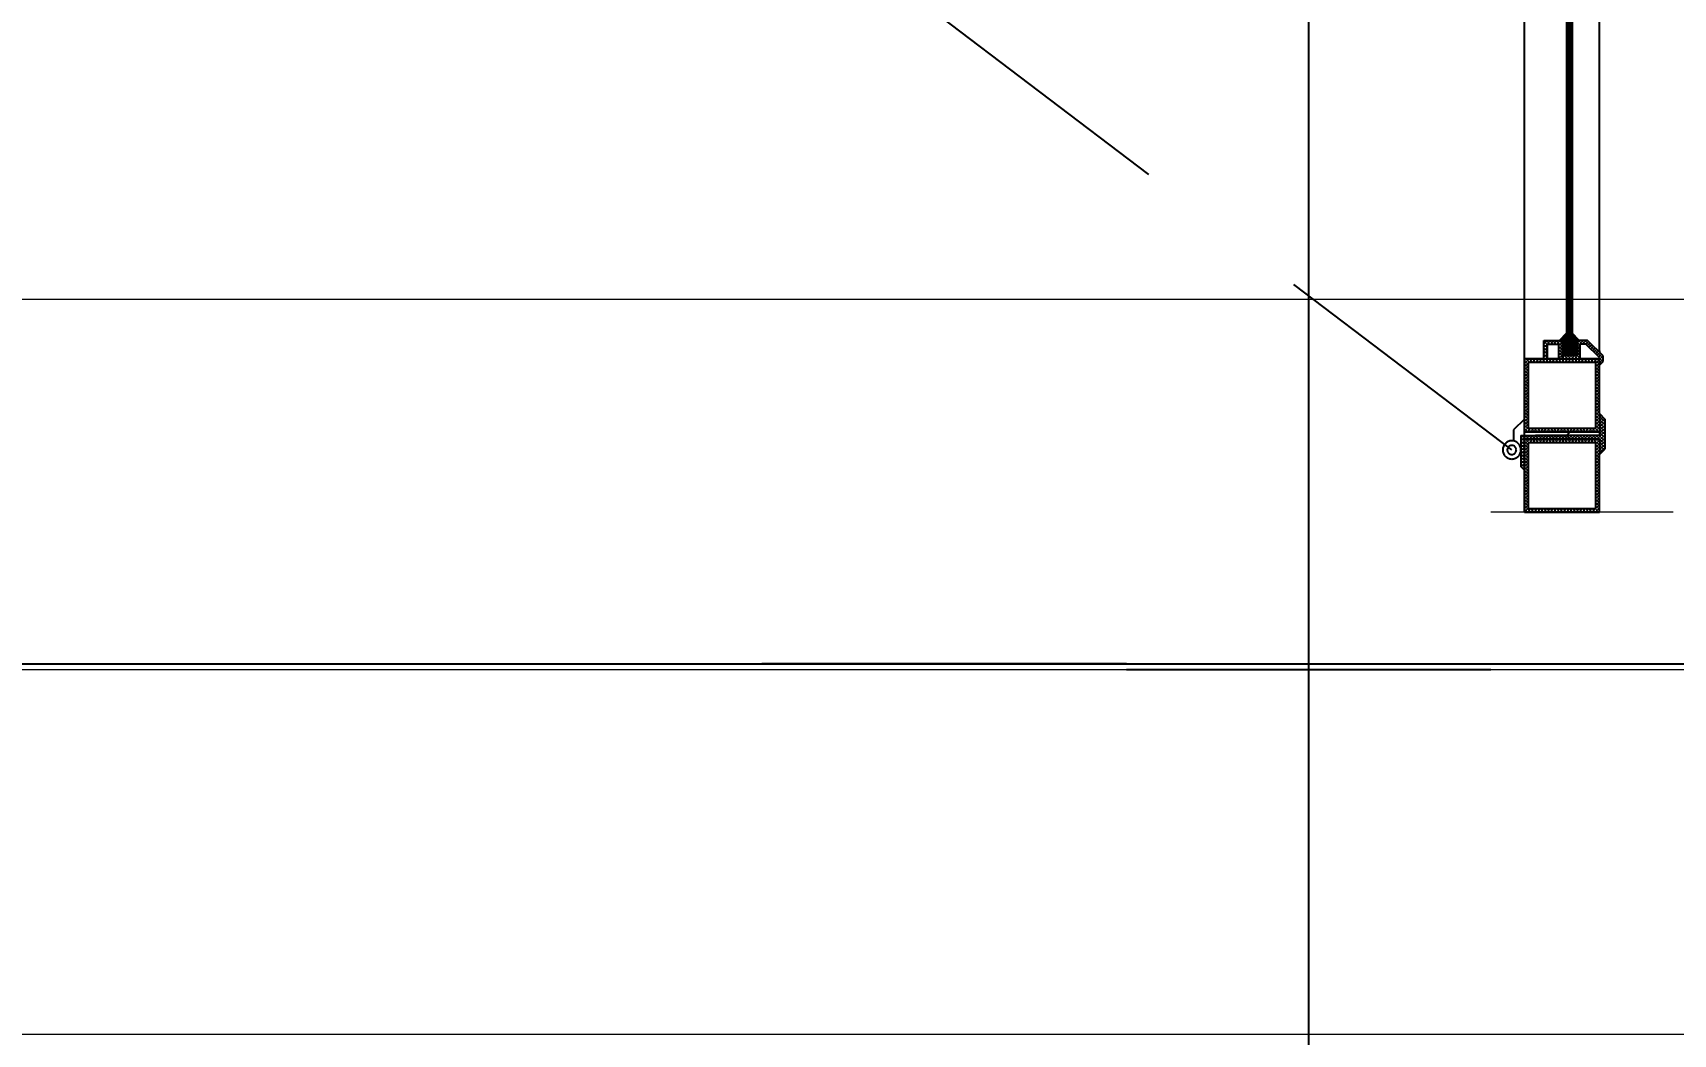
# Model space of a CAD drawing. Header units: metres. Extents: x -355 to 973, y -73 to 238.
# Drawn here: x 602.427 to 603.327, y 96.175 to 96.724 of the extents above; entities that cross this region are included whole.
import ezdxf

# ---------------------------------------------------------------- set-up
doc = ezdxf.new("R2010")
doc.units = ezdxf.units.M
doc.header["$LTSCALE"] = 3
doc.header["$MEASUREMENT"] = 0
for name, pattern in [('1', [30, 6, 6, 6, 6, 6]), ('ACAD_ISO02W100', [15, 12, -3]), ('HIDDEN2', [0.1875, 0.125, -0.0625])]:
    doc.linetypes.add(name, pattern=pattern)
doc.layers.add('05', color=21, linetype='Continuous', lineweight=5)
for name, color, linetype in [('2', 51, 'Continuous'), ('4', 4, 'ACAD_ISO02W100'), ('5', 2, 'Continuous'), ('Ditail', 1, 'Continuous')]:
    doc.layers.add(name, color=color, linetype=linetype)
doc.styles.get("Standard").update_dxf_attribs({"font": 'arial.ttf'})
doc.dimstyles.new('ahmad', dxfattribs={"dimtxt": 0.2, "dimasz": 0.1375, "dimexe": 0, "dimexo": 0.0625, "dimgap": 0.09, "dimtad": 0, "dimzin": 0, "dimdsep": 46, "dimtxsty": 'Standard', "dimblk": 'OBLIQUE', "dimcen": 0.09, "dimclrd": 245, "dimclrt": 61, "dimadec": 0, "dimazin": 0, "dimtfac": 1, "dimtofl": 0, "dimtmove": 0, "dimatfit": 3, "dimldrblk": 'OBLIQUE', "dimfxl": 0, "dimfxlon": 1, "dimtolj": 1, "dimtzin": 0, "dimlwd": 13, "dimarcsym": 0})

# ---------------------------------------------------------------- blocks, each defined once
blk = doc.blocks.new('_Oblique')
at = {"color": 0, "linetype": 'ByBlock', "lineweight": -2}
blk.add_line((-0.5, -0.5), (0.5, 0.5), dxfattribs=at)
blk = doc.blocks.new('*D768')
at = {"color": 245, "lineweight": 13, "transparency": 16777216}
for p, q in [((601.92668, 96.57766), (607.20898, 96.57766)), ((613.32668, 96.57766), (608.04437, 96.57766))]:
    blk.add_line(p, q, dxfattribs=at)
at = {"layer": 'Defpoints', "color": 0, "transparency": 16777216}
for p in [(601.92668, 96.57766), (601.92668, 96.37766), (613.32668, 96.37462)]:
    blk.add_point(p, dxfattribs=at)
at = {"color": 245, "lineweight": 13, "transparency": 16777216, "xscale": 0.1375, "yscale": 0.1375, "zscale": 0.1375, "rotation": 180}
blk.add_blockref('_Oblique', (601.92668, 96.57766), dxfattribs=at)
at = {"color": 245, "lineweight": 13, "transparency": 16777216, "xscale": 0.1375, "yscale": 0.1375, "zscale": 0.1375}
blk.add_blockref('_Oblique', (613.32668, 96.57766), dxfattribs=at)
at = {"color": 61, "transparency": 16777216, "insert": (607.62668, 96.57766), "char_height": 0.2, "attachment_point": 5}
blk.add_mtext('\\A1;11.40', dxfattribs=at)
blk = doc.blocks.new('*X66')
at = {"color": 0}
for p, q in [((20.11, 28.06), (20.12, 28.08)), ((20.47, 31.08), (24.02, 34.62)), ((20.55, 27.62), (21.01, 28.08)), ((20.99, 27.18), (21.89, 28.08)), ((21.35, 31.08), (24.02, 33.74)), ((21.43, 26.74), (22.77, 28.08)), ((21.88, 26.29), (23.66, 28.08)), ((22.24, 31.08), (24.74, 33.58)), ((22.32, 25.85), (24.54, 28.08)), ((22.76, 25.41), (25.43, 28.08)), ((23.12, 31.08), (25.62, 33.58)), ((23.2, 24.97), (26.31, 28.08)), ((24.01, 31.08), (26.51, 33.58)), ((24.69, 25.58), (27.19, 28.08)), ((24.89, 31.08), (27.39, 33.58)), ((25.58, 25.58), (32.02, 32.02)), ((25.77, 31.08), (28.27, 33.58)), ((26.46, 25.58), (32.02, 31.13)), ((26.66, 31.08), (29.16, 33.58)), ((27.34, 25.58), (32.02, 30.25)), ((27.54, 31.08), (30.04, 33.58)), ((28.02, 30.67), (30.93, 33.58)), ((28.02, 29.78), (31.81, 33.58)), ((28.02, 28.9), (32.02, 32.9)), ((28.23, 25.58), (32.02, 29.36)), ((29.11, 25.58), (32.02, 28.48)), ((30, 25.58), (32.02, 27.6)), ((23.64, 24.53), (24.02, 24.9)), ((30.88, 25.58), (32.02, 26.71)), ((31.76, 25.58), (32.02, 25.83))]:
    blk.add_line(p, q, dxfattribs=at)
blk = doc.blocks.new('dfgdfg')
for p, q in [((191.815, -169.4684), (191.815, -170.08423)), ((191.85602, -169.55608), (191.85602, -169.55689)), ((191.85602, -169.55689), (191.85602, -169.55608)), ((191.85602, -169.55608), (191.85602, -170.08071))]:
    blk.add_line(p, q)
at = {"layer": '05'}
for p, q in [((191.89653, -169.4684), (191.79653, -169.4684)), ((191.81674, -169.4684), (191.815, -169.47014)), ((191.81851, -169.4684), (191.815, -169.47191)), ((191.817, -169.47064), (191.815, -169.46864)), ((191.81853, -169.4704), (191.81652, -169.4684)), ((191.82028, -169.4684), (191.81827, -169.4704)), ((191.82029, -169.4704), (191.81829, -169.4684)), ((191.82205, -169.4684), (191.82004, -169.4704)), ((191.82206, -169.4704), (191.82006, -169.4684)), ((191.82381, -169.4684), (191.82181, -169.4704)), ((191.82383, -169.4704), (191.82183, -169.4684)), ((191.82558, -169.4684), (191.82358, -169.4704)), ((191.8256, -169.4704), (191.82359, -169.4684)), ((191.82735, -169.4684), (191.82534, -169.4704)), ((191.82737, -169.4704), (191.82536, -169.4684)), ((191.82912, -169.4684), (191.82711, -169.4704)), ((191.82913, -169.4704), (191.82713, -169.4684)), ((191.83088, -169.4684), (191.82888, -169.4704)), ((191.8309, -169.4704), (191.8289, -169.4684)), ((191.83265, -169.4684), (191.83065, -169.4704)), ((191.83267, -169.4704), (191.83067, -169.4684)), ((191.83442, -169.4684), (191.83242, -169.4704)), ((191.83444, -169.4704), (191.83243, -169.4684)), ((191.83619, -169.4684), (191.83418, -169.4704)), ((191.8362, -169.4704), (191.8342, -169.4684)), ((191.83796, -169.4684), (191.83595, -169.4704)), ((191.83797, -169.4704), (191.83597, -169.4684)), ((191.83972, -169.4684), (191.83772, -169.4704)), ((191.83974, -169.4704), (191.83774, -169.4684)), ((191.84149, -169.4684), (191.83949, -169.4704)), ((191.84151, -169.4704), (191.8395, -169.4684)), ((191.84326, -169.4684), (191.84125, -169.4704)), ((191.84328, -169.4704), (191.84127, -169.4684)), ((191.84503, -169.4684), (191.84302, -169.4704)), ((191.84504, -169.4704), (191.84304, -169.4684)), ((191.84679, -169.4684), (191.84479, -169.4704)), ((191.84681, -169.4704), (191.84481, -169.4684)), ((191.84856, -169.4684), (191.84656, -169.4704)), ((191.84858, -169.4704), (191.84658, -169.4684)), ((191.85033, -169.4684), (191.84833, -169.4704)), ((191.85035, -169.4704), (191.84834, -169.4684)), ((191.8521, -169.4684), (191.85009, -169.4704)), ((191.85211, -169.4704), (191.85011, -169.4684)), ((191.85386, -169.4684), (191.85186, -169.4704)), ((191.85388, -169.4704), (191.85188, -169.4684)), ((191.85563, -169.4684), (191.85363, -169.4704)), ((191.85602, -169.47077), (191.85365, -169.4684)), ((191.85602, -169.46978), (191.85401, -169.47178)), ((191.85602, -169.469), (191.85541, -169.4684)), ((191.817, -169.47241), (191.815, -169.4704)), ((191.817, -169.47167), (191.815, -169.47368)), ((191.817, -169.47418), (191.815, -169.47217)), ((191.817, -169.47344), (191.815, -169.47544)), ((191.817, -169.47594), (191.815, -169.47394)), ((191.817, -169.47521), (191.815, -169.47721)), ((191.817, -169.47771), (191.815, -169.47571)), ((191.817, -169.47698), (191.815, -169.47898)), ((191.817, -169.47948), (191.815, -169.47748)), ((191.817, -169.47874), (191.815, -169.48075)), ((191.85602, -169.47254), (191.85401, -169.47053)), ((191.85602, -169.47154), (191.85401, -169.47355)), ((191.85602, -169.4743), (191.85401, -169.4723)), ((191.85602, -169.47331), (191.85401, -169.47532)), ((191.85602, -169.47607), (191.85401, -169.47407)), ((191.85602, -169.47508), (191.85401, -169.47708)), ((191.85602, -169.47784), (191.85401, -169.47584)), ((191.85602, -169.47685), (191.85401, -169.47885)), ((191.85602, -169.47961), (191.85401, -169.4776)), ((191.85602, -169.47862), (191.85401, -169.48062)), ((191.817, -169.48125), (191.815, -169.47924)), ((191.817, -169.48051), (191.815, -169.48251)), ((191.817, -169.48302), (191.815, -169.48101)), ((191.817, -169.48228), (191.815, -169.48428)), ((191.817, -169.48478), (191.815, -169.48278)), ((191.817, -169.48405), (191.815, -169.48605)), ((191.817, -169.48655), (191.815, -169.48455)), ((191.817, -169.48581), (191.815, -169.48782)), ((191.817, -169.48832), (191.815, -169.48631)), ((191.817, -169.48758), (191.815, -169.48959)), ((191.85602, -169.48137), (191.85401, -169.47937)), ((191.85602, -169.48038), (191.85401, -169.48239)), ((191.85602, -169.48314), (191.85401, -169.48114)), ((191.85602, -169.48215), (191.85401, -169.48416)), ((191.85602, -169.48491), (191.85401, -169.48291)), ((191.85602, -169.48392), (191.85401, -169.48592)), ((191.85602, -169.48668), (191.85401, -169.48467)), ((191.85602, -169.48569), (191.85401, -169.48769)), ((191.85602, -169.48845), (191.85401, -169.48644)), ((191.85602, -169.48745), (191.85401, -169.48946)), ((191.815, -169.49312), (191.81299, -169.49513)), ((191.815, -169.49489), (191.81299, -169.49689)), ((191.815, -169.49692), (191.81299, -169.49492)), ((191.815, -169.49666), (191.81299, -169.49866)), ((191.815, -169.49869), (191.81299, -169.49668)), ((191.815, -169.49515), (191.81314, -169.4933)), ((191.815, -169.49339), (191.81402, -169.49241)), ((191.815, -169.49162), (191.81491, -169.49153)), ((191.817, -169.49009), (191.815, -169.48808)), ((191.817, -169.48935), (191.815, -169.49135)), ((191.817, -169.49185), (191.815, -169.48985)), ((191.817, -169.49112), (191.815, -169.49312)), ((191.817, -169.49362), (191.815, -169.49162)), ((191.817, -169.49289), (191.815, -169.49489)), ((191.817, -169.49539), (191.815, -169.49339)), ((191.817, -169.49465), (191.815, -169.49666)), ((191.817, -169.49716), (191.815, -169.49515)), ((191.817, -169.49642), (191.815, -169.49842)), ((191.817, -169.49892), (191.815, -169.49692)), ((191.85602, -169.49021), (191.85401, -169.48821)), ((191.85602, -169.48922), (191.85401, -169.49123)), ((191.85602, -169.49198), (191.85401, -169.48998)), ((191.85602, -169.49099), (191.85401, -169.49299)), ((191.85602, -169.49375), (191.85401, -169.49174)), ((191.85602, -169.49276), (191.85401, -169.49476)), ((191.85602, -169.49552), (191.85401, -169.49351)), ((191.85602, -169.49453), (191.85401, -169.49653)), ((191.85602, -169.49728), (191.85401, -169.49528)), ((191.85602, -169.49629), (191.85401, -169.4983)), ((191.815, -169.49842), (191.81299, -169.50043)), ((191.815, -169.50046), (191.81299, -169.49845)), ((191.815, -169.50019), (191.81299, -169.5022)), ((191.815, -169.50222), (191.81299, -169.50022)), ((191.815, -169.50196), (191.81299, -169.50396)), ((191.815, -169.50399), (191.81299, -169.50199)), ((191.815, -169.50373), (191.81299, -169.50573)), ((191.815, -169.50576), (191.81299, -169.50376)), ((191.815, -169.5055), (191.81299, -169.5075)), ((191.815, -169.50753), (191.81299, -169.50552)), ((191.817, -169.49819), (191.815, -169.50019)), ((191.817, -169.50069), (191.815, -169.49869)), ((191.817, -169.49996), (191.815, -169.50196)), ((191.817, -169.50246), (191.815, -169.50046)), ((191.817, -169.50172), (191.815, -169.50373)), ((191.817, -169.50423), (191.815, -169.50222)), ((191.817, -169.50349), (191.815, -169.5055)), ((191.817, -169.506), (191.815, -169.50399)), ((191.817, -169.50526), (191.815, -169.50726)), ((191.81771, -169.50848), (191.815, -169.50576)), ((191.85602, -169.50513), (191.85268, -169.50848)), ((191.85602, -169.49905), (191.85401, -169.49705)), ((191.85602, -169.49806), (191.85401, -169.50007)), ((191.85602, -169.50082), (191.85401, -169.49882)), ((191.85602, -169.49983), (191.85401, -169.50183)), ((191.85602, -169.50259), (191.85401, -169.50058)), ((191.85602, -169.5016), (191.85401, -169.5036)), ((191.85602, -169.50436), (191.85401, -169.50235)), ((191.85602, -169.50336), (191.85401, -169.50537)), ((191.85602, -169.50612), (191.85401, -169.50412)), ((191.85602, -169.50789), (191.85401, -169.50589)), ((191.85902, -169.50566), (191.85421, -169.51048)), ((191.85681, -169.50081), (191.85602, -169.5016)), ((191.85902, -169.50383), (191.85602, -169.50082)), ((191.85769, -169.50169), (191.85602, -169.50336)), ((191.85858, -169.50257), (191.85602, -169.50513)), ((191.85902, -169.50559), (191.85602, -169.50259)), ((191.85902, -169.50389), (191.85602, -169.5069)), ((191.85902, -169.50736), (191.85602, -169.50436)), ((191.815, -169.50726), (191.81299, -169.50927)), ((191.81618, -169.51048), (191.81299, -169.50729)), ((191.81441, -169.51048), (191.81299, -169.50906)), ((191.81555, -169.50848), (191.81355, -169.51048)), ((191.81594, -169.50848), (191.815, -169.50753)), ((191.81508, -169.51248), (191.815, -169.51257)), ((191.81685, -169.51248), (191.815, -169.51433)), ((191.81862, -169.51248), (191.815, -169.5161)), ((191.817, -169.51483), (191.815, -169.51283)), ((191.817, -169.5166), (191.815, -169.5146)), ((191.81732, -169.50848), (191.81532, -169.51048)), ((191.81756, -169.50647), (191.81555, -169.50848)), ((191.81795, -169.51048), (191.81594, -169.50848)), ((191.81842, -169.51449), (191.81642, -169.51248)), ((191.81909, -169.50848), (191.81708, -169.51048)), ((191.81932, -169.50647), (191.81732, -169.50848)), ((191.81948, -169.50848), (191.81748, -169.50647)), ((191.81972, -169.51048), (191.81771, -169.50848)), ((191.82019, -169.51449), (191.81818, -169.51248)), ((191.82038, -169.51248), (191.81838, -169.51449)), ((191.82086, -169.50848), (191.81885, -169.51048)), ((191.82109, -169.50647), (191.81909, -169.50848)), ((191.82125, -169.50848), (191.81924, -169.50647)), ((191.82148, -169.51048), (191.81948, -169.50848)), ((191.82196, -169.51449), (191.81995, -169.51248)), ((191.82215, -169.51248), (191.82015, -169.51449)), ((191.82262, -169.50848), (191.82062, -169.51048)), ((191.82286, -169.50647), (191.82086, -169.50848)), ((191.82302, -169.50848), (191.82101, -169.50647)), ((191.82325, -169.51048), (191.82125, -169.50848)), ((191.82372, -169.51449), (191.82172, -169.51248)), ((191.82392, -169.51248), (191.82192, -169.51449)), ((191.82439, -169.50848), (191.82239, -169.51048)), ((191.82463, -169.50647), (191.82262, -169.50848)), ((191.82478, -169.50848), (191.82278, -169.50647)), ((191.82502, -169.51048), (191.82302, -169.50848)), ((191.82549, -169.51449), (191.82349, -169.51248)), ((191.82569, -169.51248), (191.82368, -169.51449)), ((191.82616, -169.50848), (191.82416, -169.51048)), ((191.8264, -169.50647), (191.82439, -169.50848)), ((191.82655, -169.50848), (191.82455, -169.50647)), ((191.82679, -169.51048), (191.82478, -169.50848)), ((191.82726, -169.51449), (191.82526, -169.51248)), ((191.82745, -169.51248), (191.82545, -169.51449)), ((191.82793, -169.50848), (191.82592, -169.51048)), ((191.82816, -169.50647), (191.82616, -169.50848)), ((191.82832, -169.50848), (191.82631, -169.50647)), ((191.82855, -169.51048), (191.82655, -169.50848)), ((191.82903, -169.51449), (191.82702, -169.51248)), ((191.82922, -169.51248), (191.82722, -169.51449)), ((191.8297, -169.50848), (191.82769, -169.51048)), ((191.82993, -169.50647), (191.82793, -169.50848)), ((191.83009, -169.50848), (191.82808, -169.50647)), ((191.83032, -169.51048), (191.82832, -169.50848)), ((191.8308, -169.51449), (191.82879, -169.51248)), ((191.83099, -169.51248), (191.82899, -169.51449)), ((191.83146, -169.50848), (191.82946, -169.51048)), ((191.8317, -169.50647), (191.8297, -169.50848)), ((191.83185, -169.50848), (191.82985, -169.50647)), ((191.83209, -169.51048), (191.83009, -169.50848)), ((191.83256, -169.51449), (191.83056, -169.51248)), ((191.83276, -169.51248), (191.83075, -169.51449)), ((191.83323, -169.50848), (191.83123, -169.51048)), ((191.83347, -169.50647), (191.83146, -169.50848)), ((191.83362, -169.50848), (191.83162, -169.50647)), ((191.83386, -169.51048), (191.83185, -169.50848)), ((191.83433, -169.51449), (191.83233, -169.51248)), ((191.83453, -169.51248), (191.83252, -169.51449)), ((191.835, -169.50848), (191.83299, -169.51048)), ((191.83523, -169.50647), (191.83323, -169.50848)), ((191.83539, -169.50848), (191.83339, -169.50647)), ((191.83563, -169.51048), (191.83362, -169.50848)), ((191.8361, -169.51449), (191.83409, -169.51248)), ((191.83629, -169.51248), (191.83429, -169.51449)), ((191.83677, -169.50848), (191.83476, -169.51048)), ((191.837, -169.50647), (191.835, -169.50848)), ((191.83716, -169.50848), (191.83515, -169.50647)), ((191.83739, -169.51048), (191.83539, -169.50848)), ((191.83787, -169.51449), (191.83586, -169.51248)), ((191.83806, -169.51248), (191.83606, -169.51449)), ((191.83853, -169.50848), (191.83653, -169.51048)), ((191.83877, -169.50647), (191.83677, -169.50848)), ((191.83893, -169.50848), (191.83692, -169.50647)), ((191.8386, -169.50992), (191.83716, -169.50848)), ((191.83963, -169.51449), (191.83763, -169.51248)), ((191.83983, -169.51248), (191.83783, -169.51449)), ((191.8403, -169.50848), (191.8383, -169.51048)), ((191.84054, -169.50647), (191.83853, -169.50848)), ((191.83916, -169.51048), (191.8386, -169.50992)), ((191.84069, -169.50848), (191.83869, -169.50647)), ((191.83949, -169.50904), (191.83893, -169.50848)), ((191.8414, -169.51449), (191.8394, -169.51248)), ((191.84093, -169.51048), (191.83949, -169.50904)), ((191.8416, -169.51248), (191.83959, -169.51449)), ((191.84207, -169.50848), (191.84007, -169.51048)), ((191.84231, -169.50647), (191.8403, -169.50848)), ((191.84246, -169.50848), (191.84046, -169.50647)), ((191.8427, -169.51048), (191.84069, -169.50848)), ((191.84317, -169.51449), (191.84117, -169.51248)), ((191.84336, -169.51248), (191.84136, -169.51449)), ((191.84384, -169.50848), (191.84183, -169.51048)), ((191.84407, -169.50647), (191.84207, -169.50848)), ((191.84423, -169.50848), (191.84222, -169.50647)), ((191.84446, -169.51048), (191.84246, -169.50848)), ((191.84494, -169.51449), (191.84293, -169.51248)), ((191.84513, -169.51248), (191.84313, -169.51449)), ((191.8456, -169.50848), (191.8436, -169.51048)), ((191.84584, -169.50647), (191.84384, -169.50848)), ((191.846, -169.50848), (191.84399, -169.50647)), ((191.84623, -169.51048), (191.84423, -169.50848)), ((191.8467, -169.51449), (191.8447, -169.51248)), ((191.8469, -169.51248), (191.8449, -169.51449)), ((191.84737, -169.50848), (191.84537, -169.51048)), ((191.84761, -169.50647), (191.8456, -169.50848)), ((191.84776, -169.50848), (191.84576, -169.50647)), ((191.848, -169.51048), (191.846, -169.50848)), ((191.84847, -169.51449), (191.84647, -169.51248)), ((191.84867, -169.51248), (191.84666, -169.51449)), ((191.84914, -169.50848), (191.84714, -169.51048)), ((191.84938, -169.50647), (191.84737, -169.50848)), ((191.84953, -169.50848), (191.84753, -169.50647)), ((191.84977, -169.51048), (191.84776, -169.50848)), ((191.85024, -169.51449), (191.84824, -169.51248)), ((191.85044, -169.51248), (191.84843, -169.51449)), ((191.85091, -169.50848), (191.8489, -169.51048)), ((191.85114, -169.50647), (191.84914, -169.50848)), ((191.8513, -169.50848), (191.8493, -169.50647)), ((191.85154, -169.51048), (191.84953, -169.50848)), ((191.85201, -169.51449), (191.85, -169.51248)), ((191.8522, -169.51248), (191.8502, -169.51449)), ((191.85268, -169.50848), (191.85067, -169.51048)), ((191.85291, -169.50647), (191.85091, -169.50848)), ((191.85307, -169.50848), (191.85106, -169.50647)), ((191.8533, -169.51048), (191.8513, -169.50848)), ((191.85378, -169.51449), (191.85177, -169.51248)), ((191.85397, -169.51248), (191.85197, -169.51449)), ((191.85444, -169.50848), (191.85244, -169.51048)), ((191.85484, -169.50848), (191.85283, -169.50647)), ((191.85507, -169.51048), (191.85307, -169.50848)), ((191.85602, -169.51496), (191.85354, -169.51248)), ((191.85574, -169.51248), (191.85374, -169.51449)), ((191.85602, -169.51397), (191.85401, -169.51597)), ((191.85602, -169.51673), (191.85401, -169.51473)), ((191.85602, -169.5069), (191.85444, -169.50848)), ((191.85902, -169.51266), (191.85484, -169.50848)), ((191.85602, -169.51319), (191.85531, -169.51248)), ((191.85902, -169.50743), (191.85598, -169.51048)), ((191.85902, -169.50913), (191.85602, -169.50612)), ((191.85902, -169.5109), (191.85602, -169.50789)), ((191.85902, -169.5092), (191.85602, -169.5122)), ((191.85902, -169.51096), (191.85602, -169.51397)), ((191.85902, -169.51443), (191.85602, -169.51143)), ((191.85902, -169.51273), (191.85602, -169.51574)), ((191.85902, -169.5162), (191.85602, -169.51319)), ((191.85902, -169.5145), (191.85602, -169.51751)), ((191.85902, -169.51797), (191.85602, -169.51496)), ((191.817, -169.51587), (191.815, -169.51787)), ((191.817, -169.51837), (191.815, -169.51637)), ((191.817, -169.51763), (191.815, -169.51964)), ((191.817, -169.52014), (191.815, -169.51813)), ((191.817, -169.5194), (191.815, -169.52141)), ((191.817, -169.52191), (191.815, -169.5199)), ((191.817, -169.52117), (191.815, -169.52317)), ((191.817, -169.52367), (191.815, -169.52167)), ((191.817, -169.52294), (191.815, -169.52494)), ((191.817, -169.52544), (191.815, -169.52344)), ((191.85602, -169.51574), (191.85401, -169.51774)), ((191.85602, -169.5185), (191.85401, -169.51649)), ((191.85602, -169.51751), (191.85401, -169.51951)), ((191.85602, -169.52027), (191.85401, -169.51826)), ((191.85602, -169.51927), (191.85401, -169.52128)), ((191.85602, -169.52203), (191.85401, -169.52003)), ((191.85602, -169.52104), (191.85401, -169.52305)), ((191.85602, -169.5238), (191.85401, -169.5218)), ((191.85602, -169.52281), (191.85401, -169.52481)), ((191.85602, -169.52557), (191.85401, -169.52356)), ((191.85902, -169.51627), (191.85602, -169.51927)), ((191.85891, -169.51962), (191.85602, -169.51673)), ((191.85902, -169.51804), (191.85602, -169.52104)), ((191.85802, -169.5205), (191.85602, -169.5185)), ((191.85714, -169.52138), (191.85602, -169.52027)), ((191.85625, -169.52227), (191.85602, -169.52203)), ((191.817, -169.5247), (191.815, -169.52671)), ((191.817, -169.52721), (191.815, -169.52521)), ((191.817, -169.52647), (191.815, -169.52848)), ((191.817, -169.52898), (191.815, -169.52697)), ((191.817, -169.52824), (191.815, -169.53024)), ((191.817, -169.53074), (191.815, -169.52874)), ((191.817, -169.53001), (191.815, -169.53201)), ((191.817, -169.53251), (191.815, -169.53051)), ((191.817, -169.53178), (191.815, -169.53378)), ((191.817, -169.53428), (191.815, -169.53228)), ((191.85602, -169.52458), (191.85401, -169.52658)), ((191.85602, -169.52734), (191.85401, -169.52533)), ((191.85602, -169.52635), (191.85401, -169.52835)), ((191.85602, -169.5291), (191.85401, -169.5271)), ((191.85602, -169.52811), (191.85401, -169.53012)), ((191.85602, -169.53087), (191.85401, -169.52887)), ((191.85602, -169.52988), (191.85401, -169.53188)), ((191.85602, -169.53264), (191.85401, -169.53064)), ((191.85602, -169.53165), (191.85401, -169.53365)), ((191.85602, -169.53441), (191.85401, -169.5324)), ((191.817, -169.53354), (191.815, -169.53555)), ((191.817, -169.53605), (191.815, -169.53404)), ((191.817, -169.53531), (191.815, -169.53732)), ((191.817, -169.53782), (191.815, -169.53581)), ((191.817, -169.53708), (191.815, -169.53908)), ((191.817, -169.53958), (191.815, -169.53758)), ((191.817, -169.53885), (191.815, -169.54085)), ((191.817, -169.54135), (191.815, -169.53935)), ((191.817, -169.54061), (191.815, -169.54262)), ((191.817, -169.54312), (191.815, -169.54112)), ((191.85602, -169.53342), (191.85401, -169.53542)), ((191.85602, -169.53618), (191.85401, -169.53417)), ((191.85602, -169.53518), (191.85401, -169.53719)), ((191.85602, -169.53794), (191.85401, -169.53594)), ((191.85602, -169.53695), (191.85401, -169.53896)), ((191.85602, -169.53971), (191.85401, -169.53771)), ((191.85602, -169.53872), (191.85401, -169.54072)), ((191.85602, -169.54148), (191.85401, -169.53947)), ((191.85602, -169.54049), (191.85401, -169.54249)), ((191.85602, -169.54325), (191.85401, -169.54124)), ((191.817, -169.54238), (191.815, -169.54439)), ((191.817, -169.54489), (191.815, -169.54288)), ((191.817, -169.54415), (191.815, -169.54615)), ((191.817, -169.54665), (191.815, -169.54465)), ((191.817, -169.54592), (191.815, -169.54792)), ((191.817, -169.54842), (191.815, -169.54642)), ((191.817, -169.54769), (191.815, -169.54969)), ((191.817, -169.55019), (191.815, -169.54819)), ((191.817, -169.54945), (191.815, -169.55146)), ((191.81761, -169.55256), (191.815, -169.54995)), ((191.81766, -169.55056), (191.81566, -169.55256)), ((191.81937, -169.55256), (191.81737, -169.55056)), ((191.81943, -169.55056), (191.81743, -169.55256)), ((191.82114, -169.55256), (191.81914, -169.55056)), ((191.8212, -169.55056), (191.81919, -169.55256)), ((191.82291, -169.55256), (191.8209, -169.55056)), ((191.82297, -169.55056), (191.82096, -169.55256)), ((191.82468, -169.55256), (191.82267, -169.55056)), ((191.82473, -169.55056), (191.82273, -169.55256)), ((191.82644, -169.55256), (191.82444, -169.55056)), ((191.8265, -169.55056), (191.8245, -169.55256)), ((191.82821, -169.55256), (191.82621, -169.55056)), ((191.82827, -169.55056), (191.82627, -169.55256)), ((191.82998, -169.55256), (191.82798, -169.55056)), ((191.83004, -169.55056), (191.82803, -169.55256)), ((191.83175, -169.55256), (191.82974, -169.55056)), ((191.83181, -169.55056), (191.8298, -169.55256)), ((191.83352, -169.55256), (191.83151, -169.55056)), ((191.83357, -169.55056), (191.83157, -169.55256)), ((191.83528, -169.55256), (191.83328, -169.55056)), ((191.83534, -169.55056), (191.83334, -169.55256)), ((191.83705, -169.55256), (191.83505, -169.55056)), ((191.83711, -169.55056), (191.8351, -169.55256)), ((191.83882, -169.55256), (191.83681, -169.55056)), ((191.83888, -169.55056), (191.83687, -169.55256)), ((191.84059, -169.55256), (191.83858, -169.55056)), ((191.84064, -169.55056), (191.83864, -169.55256)), ((191.84235, -169.55256), (191.84035, -169.55056)), ((191.84241, -169.55056), (191.84041, -169.55256)), ((191.84412, -169.55256), (191.84212, -169.55056)), ((191.84418, -169.55056), (191.84218, -169.55256)), ((191.84589, -169.55256), (191.84389, -169.55056)), ((191.84595, -169.55056), (191.84394, -169.55256)), ((191.84766, -169.55256), (191.84565, -169.55056)), ((191.84772, -169.55056), (191.84571, -169.55256)), ((191.84943, -169.55256), (191.84742, -169.55056)), ((191.84948, -169.55056), (191.84748, -169.55256)), ((191.85119, -169.55256), (191.84919, -169.55056)), ((191.85125, -169.55056), (191.84925, -169.55256)), ((191.85296, -169.55256), (191.85096, -169.55056)), ((191.85302, -169.55056), (191.85101, -169.55256)), ((191.85473, -169.55256), (191.85272, -169.55056)), ((191.85602, -169.54933), (191.85278, -169.55256)), ((191.85602, -169.54226), (191.85401, -169.54426)), ((191.85602, -169.54501), (191.85401, -169.54301)), ((191.85602, -169.54402), (191.85401, -169.54603)), ((191.85602, -169.54678), (191.85401, -169.54478)), ((191.85602, -169.54579), (191.85401, -169.54779)), ((191.85602, -169.54855), (191.85401, -169.54655)), ((191.85602, -169.54756), (191.85401, -169.54956)), ((191.85602, -169.55032), (191.85401, -169.54831)), ((191.85602, -169.55209), (191.85401, -169.55008)), ((191.85615, -169.5492), (191.85602, -169.54933)), ((191.85703, -169.55008), (191.85602, -169.55109)), ((191.85802, -169.55232), (191.85602, -169.55032)), ((191.85791, -169.55097), (191.85602, -169.55286)), ((191.81584, -169.55256), (191.815, -169.55172)), ((191.82627, -169.55256), (191.82553, -169.5533)), ((191.82754, -169.55306), (191.82553, -169.55506)), ((191.82754, -169.55542), (191.82553, -169.55342)), ((191.82754, -169.55483), (191.82553, -169.55683)), ((191.82754, -169.55719), (191.82553, -169.55519)), ((191.82754, -169.5566), (191.82553, -169.5586)), ((191.82754, -169.55896), (191.82553, -169.55695)), ((191.82754, -169.55836), (191.82553, -169.56037)), ((191.82939, -169.56258), (191.82553, -169.55872)), ((191.82754, -169.55365), (191.82644, -169.55256)), ((191.83555, -169.55919), (191.83216, -169.56258)), ((191.8351, -169.55256), (191.83355, -169.55412)), ((191.83555, -169.5546), (191.83355, -169.5526)), ((191.83555, -169.55388), (191.83355, -169.55589)), ((191.83555, -169.55637), (191.83355, -169.55436)), ((191.83555, -169.55565), (191.83355, -169.55765)), ((191.83555, -169.55814), (191.83355, -169.55613)), ((191.83555, -169.55742), (191.83355, -169.55942)), ((191.83555, -169.5599), (191.83355, -169.5579)), ((191.83555, -169.56167), (191.83355, -169.55967)), ((191.83555, -169.55283), (191.83528, -169.55256)), ((191.83687, -169.55256), (191.83555, -169.55388)), ((191.83729, -169.55457), (191.83555, -169.55283)), ((191.83864, -169.55256), (191.83664, -169.55457)), ((191.83906, -169.55457), (191.83705, -169.55256)), ((191.84041, -169.55256), (191.8384, -169.55457)), ((191.84082, -169.55457), (191.83882, -169.55256)), ((191.84218, -169.55256), (191.84017, -169.55457)), ((191.84259, -169.55457), (191.84059, -169.55256)), ((191.84394, -169.55256), (191.84194, -169.55457)), ((191.84557, -169.55578), (191.84235, -169.55256)), ((191.84557, -169.5527), (191.84357, -169.55471)), ((191.84557, -169.55447), (191.84357, -169.55647)), ((191.84557, -169.55755), (191.84357, -169.55554)), ((191.84557, -169.55624), (191.84357, -169.55824)), ((191.84557, -169.55932), (191.84357, -169.55731)), ((191.84557, -169.55801), (191.84357, -169.56001)), ((191.84707, -169.56258), (191.84357, -169.55908)), ((191.84557, -169.55977), (191.84357, -169.56178)), ((191.84557, -169.55401), (191.84412, -169.55256)), ((191.85802, -169.55263), (191.84807, -169.56258)), ((191.85095, -169.56116), (191.84953, -169.55974)), ((191.85183, -169.56027), (191.85041, -169.55886)), ((191.85272, -169.55939), (191.8513, -169.55797)), ((191.8536, -169.5585), (191.85218, -169.55709)), ((191.85448, -169.55762), (191.85307, -169.5562)), ((191.85537, -169.55674), (191.85395, -169.55532)), ((191.85602, -169.55109), (191.85455, -169.55256)), ((191.85625, -169.55585), (191.85483, -169.55444)), ((191.85713, -169.55497), (191.85572, -169.55355)), ((191.85802, -169.55408), (191.85602, -169.55209)), ((191.82754, -169.56013), (191.82553, -169.56214)), ((191.82763, -169.56258), (191.82553, -169.56049)), ((191.82586, -169.56258), (191.82553, -169.56226)), ((191.82886, -169.56058), (191.82685, -169.56258)), ((191.83062, -169.56058), (191.82862, -169.56258)), ((191.83116, -169.56258), (191.82916, -169.56058)), ((191.83239, -169.56058), (191.83039, -169.56258)), ((191.83293, -169.56258), (191.83092, -169.56058)), ((191.8347, -169.56258), (191.83269, -169.56058)), ((191.83555, -169.56095), (191.83392, -169.56258)), ((191.8453, -169.56258), (191.84357, -169.56085)), ((191.84653, -169.56058), (191.84453, -169.56258)), ((191.8483, -169.56058), (191.8463, -169.56258)), ((191.84884, -169.56258), (191.84683, -169.56058)), ((191.85006, -169.56204), (191.8486, -169.56058))]:
    blk.add_line(p, q, dxfattribs=at)
at = {"layer": '2'}
for p, q in [((191.83868, -170.07822), (191.83868, -169.55857)), ((191.83931, -170.07822), (191.83931, -169.55857)), ((191.83994, -170.07822), (191.83994, -169.55857)), ((191.84056, -170.07822), (191.84056, -169.55857))]:
    blk.add_line(p, q, dxfattribs=at)
at = {"layer": '4'}
for p, q in [((191.815, -169.4684), (191.85602, -169.4684)), ((191.815, -169.49144), (191.815, -169.4684)), ((191.85602, -169.4684), (191.85602, -169.50002)), ((191.817, -169.4704), (191.85401, -169.4704)), ((191.817, -169.50647), (191.817, -169.4704)), ((191.85401, -169.4704), (191.85401, -169.50647)), ((191.815, -169.49144), (191.81299, -169.49345)), ((191.81299, -169.51048), (191.81299, -169.49345)), ((191.815, -169.49645), (191.815, -169.50848)), ((191.85602, -169.50002), (191.85902, -169.50302)), ((191.85902, -169.5195), (191.85902, -169.50302)), ((191.80898, -169.51349), (191.80898, -169.50747)), ((191.815, -169.5195), (191.80898, -169.51349)), ((191.81299, -169.51048), (191.83804, -169.51048)), ((191.85401, -169.50647), (191.817, -169.50647)), ((191.817, -169.51449), (191.85401, -169.51449)), ((191.817, -169.55056), (191.817, -169.51449)), ((191.85602, -169.51048), (191.82101, -169.51048)), ((191.84005, -169.50848), (191.83804, -169.51048)), ((191.84005, -169.51248), (191.83804, -169.51048)), ((191.84005, -169.51248), (191.85602, -169.51248)), ((191.85401, -169.51449), (191.85401, -169.55056)), ((191.85602, -169.51248), (191.85602, -169.51048)), ((191.815, -169.5195), (191.815, -169.52094)), ((191.815, -169.55256), (191.815, -169.52094)), ((191.85602, -169.5225), (191.85902, -169.5195)), ((191.85602, -169.5225), (191.85602, -169.54907)), ((191.85401, -169.55056), (191.817, -169.55056)), ((191.85602, -169.54907), (191.85802, -169.55107)), ((191.82553, -169.55256), (191.815, -169.55256)), ((191.82553, -169.55256), (191.82553, -169.56258)), ((191.82754, -169.55256), (191.82754, -169.56058)), ((191.83355, -169.55256), (191.82754, -169.55256)), ((191.83355, -169.56058), (191.83355, -169.55256)), ((191.83555, -169.56258), (191.83555, -169.55256)), ((191.84357, -169.55457), (191.83555, -169.55457)), ((191.84106, -169.55857), (191.83806, -169.55857)), ((191.83806, -170.07822), (191.83806, -169.55857)), ((191.84106, -170.07822), (191.84106, -169.55857)), ((191.84357, -169.56258), (191.84357, -169.55457)), ((191.85602, -169.55256), (191.84557, -169.55256)), ((191.84557, -169.55256), (191.84557, -169.56058)), ((191.85602, -169.55325), (191.84869, -169.56058)), ((191.85802, -169.55408), (191.84952, -169.56258)), ((191.85602, -169.55256), (191.85602, -169.55325)), ((191.85802, -169.55107), (191.85802, -169.55408)), ((191.82553, -169.56258), (191.83555, -169.56258)), ((191.82754, -169.56058), (191.83355, -169.56058)), ((191.83412, -169.56258), (191.83806, -169.56651)), ((191.845, -169.56258), (191.84106, -169.56651)), ((191.84952, -169.56258), (191.84357, -169.56258)), ((191.84869, -169.56058), (191.84557, -169.56058))]:
    blk.add_line(p, q, dxfattribs=at)
for radius in [0.00501, 0.0025]:
    blk.add_circle((191.80798, -169.50256), radius, dxfattribs=at)
at = {"layer": '5'}
for p, q in [((191.815, -169.50848), (191.815, -169.49144)), ((191.85602, -169.50848), (191.85602, -169.50002)), ((191.85602, -169.50848), (191.815, -169.50848)), ((191.815, -169.51248), (191.84005, -169.51248)), ((191.815, -169.51248), (191.815, -169.5195)), ((191.85602, -169.5225), (191.85602, -169.51248)), ((191.85602, -169.54907), (191.85602, -169.55256)), ((191.82754, -169.55256), (191.82553, -169.55256)), ((191.83555, -169.55256), (191.83355, -169.55256)), ((191.83555, -169.55256), (191.84557, -169.55256))]:
    blk.add_line(p, q, dxfattribs=at)
at = {"layer": 'Ditail', "color": 1, "linetype": 'HIDDEN2', "ltscale": 0.4}
blk.add_line((191.80798, -169.50256), (191.30127, -169.88697), dxfattribs=at)
at = {"layer": '2', "xscale": 0.001001994631451453, "yscale": 0.001001994631451453, "zscale": 0.001001994631451453, "rotation": 90}
blk.add_blockref('*X66', (191.8692, -169.58665), dxfattribs=at)

msp = doc.modelspace()

# ---------------------------------------------------------------- linework, layer by layer
for p, q in [((603.12668, 98.92766), (603.12668, 96.37462)), ((601.92668, 96.37766), (605.82668, 96.37766)), ((603.02668, 96.37766), (602.82668, 96.37766)), ((603.02668, 96.37462), (603.22668, 96.37462)), ((603.12668, 96.37462), (603.12668, 88.86156))]:
    msp.add_line(p, q)
at = {"layer": '05', "color": 0, "linetype": '1'}
for points in [[(601.52668, 96.17462), (618.52668, 96.17462), (618.52668, 109.05162), (601.52668, 109.05162)], [(601.52668, 96.37462), (618.32668, 96.37462), (618.32668, 108.85162), (601.52668, 108.85162)]]:
    msp.add_lwpolyline(points, dxfattribs=at)

# ---------------------------------------------------------------- block references
at = {"xscale": -1, "rotation": 180}
msp.add_blockref('dfgdfg', (411.43015, -73.00753), dxfattribs=at)

# ---------------------------------------------------------------- dimensions: what is measured, and where the dimension line sits
dim = msp.add_linear_dim(base=(601.92668, 96.57766), p1=(613.32668, 96.37462), p2=(601.92668, 96.37766), dimstyle='ahmad')
dim.commit()
dim.dimension.update_dxf_attribs({"geometry": '*D768', "text_midpoint": (607.62668, 96.57766)})

doc.saveas('drawing.dxf')
